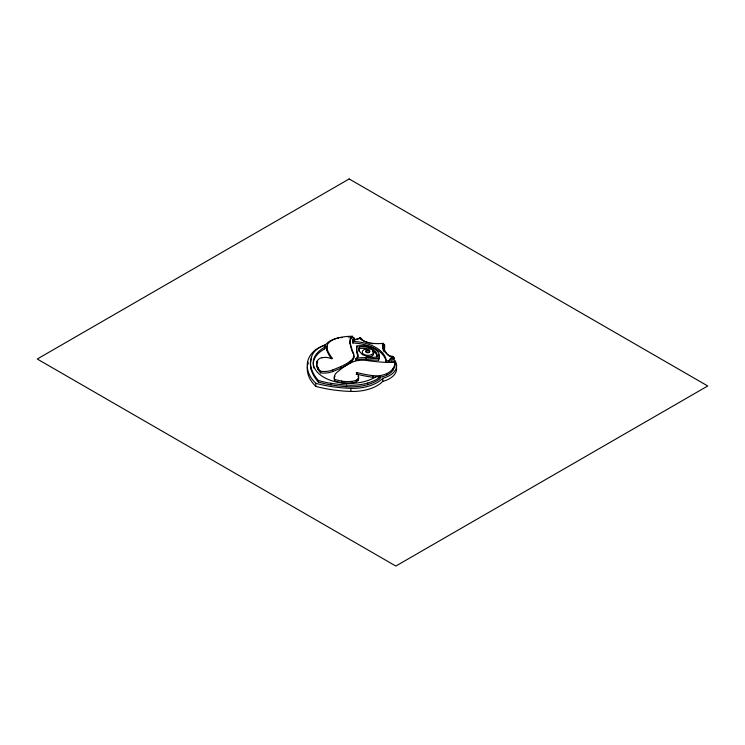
<?xml version="1.0" encoding="UTF-8"?>
<svg xmlns="http://www.w3.org/2000/svg" width="745" height="745" viewBox="0 0 745 745"><rect width="100%" height="100%" fill="white"/><g stroke="black" fill="none" stroke-linecap="round" stroke-linejoin="round"><path stroke-width="1.12" d="M324.801 347.235L325.006 344.861A30.61 17.675 0 0 0 312.099 355.309A53.556 30.927 0 0 0 311.075 367.536L311.075 369.129A71.995 41.562 0 0 0 318.348 382.027A57.16 33.003 0 0 0 330.864 384.886A124.285 71.753 0 0 0 346.49 386.664A36.98 21.354 0 0 0 367.639 384.662A33.525 19.351 0 0 0 380.201 378.479L380.201 376.886L375.955 376.765A36.198 20.897 0 0 1 323.879 377.305A36.198 20.897 0 0 1 324.801 347.235L324.801 348.828A36.198 20.897 0 0 0 313.98 368.198M324.801 348.828L325.006 344.861M395.288 361.046A37.52 21.661 0 0 1 393.025 368.468A20.888 12.06 0 0 1 386.581 373.701A16.427 9.489 0 0 1 372.882 375.629A69.946 40.388 0 0 1 356.92 372.528L356.222 372.956A10.262 5.923 0 0 1 358.205 378.525L358.205 380.118A5.737 3.315 0 0 1 356.352 381.71A10.793 6.23 0 0 1 351.687 382.986A19.687 11.371 0 0 1 341.62 382.651A50.558 29.185 0 0 1 334.626 380.993L334.626 379.401A15.449 8.921 0 0 1 336.805 372.453L342.989 367.518A54.394 31.402 0 0 1 352.143 362.238A16.586 9.573 0 0 1 360.636 360.245A17.48 10.095 0 0 1 366.81 360.496A117.505 67.842 0 0 0 384.644 362.294A28.245 16.306 0 0 0 392.429 362.107A4.451 2.57 0 0 0 395.288 361.046L395.288 362.629A37.52 21.661 0 0 1 393.025 370.06A20.888 12.06 0 0 1 386.581 375.294A16.427 9.489 0 0 1 378.916 377.287M356.222 374.549L356.92 374.12A69.946 40.388 0 0 0 372.882 377.221A16.427 9.489 0 0 0 375.294 377.398M352.357 336.256A4.451 2.57 0 0 0 350.522 337.904A28.245 16.306 0 0 0 350.187 342.402A117.505 67.842 0 0 0 353.298 352.702A17.48 10.095 0 0 1 353.745 356.259A16.586 9.573 0 0 1 350.29 361.167A54.394 31.402 0 0 1 341.135 366.456L332.596 370.023A15.449 8.921 0 0 1 320.564 371.28A50.558 29.185 0 0 1 317.882 367.592L317.435 366.773A19.687 11.371 0 0 1 316.951 361.912L317.202 361.185A10.793 6.23 0 0 1 319.316 358.736A5.737 3.315 0 0 1 321.803 357.721L322.902 357.544A10.262 5.923 0 0 1 331.73 358.811L332.466 358.41A69.946 40.388 0 0 1 327.092 349.191A16.427 9.489 0 0 1 330.435 341.285A20.888 12.06 0 0 1 339.497 337.569A37.52 21.661 0 0 1 352.357 336.256L352.357 337.848A4.451 2.57 0 0 0 350.522 339.497A28.245 16.306 0 0 0 350.187 343.994A117.505 67.842 0 0 0 350.336 344.861M353.745 356.259L353.745 357.851A16.586 9.573 0 0 1 350.29 362.759A54.394 31.402 0 0 1 341.135 368.049L332.596 371.615A15.449 8.921 0 0 1 320.564 372.873A50.558 29.185 0 0 1 317.882 369.175L317.435 368.365A19.687 11.371 0 0 1 316.951 363.504L317.202 361.185L317.202 362.778M358.867 338.612L359.928 338.137A1.611 0.931 0 0 1 361.8 339.208A2.598 1.499 0 0 0 362.005 340.12M358.587 338.724L356.864 339.329M321.803 357.721L322.902 357.544M392.839 356.408L392.839 358A14.937 8.623 0 0 0 389.151 362.266L386.31 362.331A36.142 20.869 0 0 0 352.851 343.007L352.851 341.424A36.142 20.869 0 0 1 386.31 360.738L389.151 360.673A14.937 8.623 0 0 1 392.839 356.408A7.832 4.526 0 0 1 386.962 353.996A59.069 34.102 0 0 1 383.712 349.619A18.867 10.896 0 0 1 383.247 343.343A26.69 15.412 0 0 1 372.239 343.287A19.249 11.11 0 0 1 361.465 339.459A12.954 7.478 0 0 1 360.301 337.597A10.002 5.774 0 0 1 352.711 339.636L352.711 341.229A10.002 5.774 0 0 0 353.437 341.21M352.711 339.636L352.851 343.007M392.27 356.827A3.222 1.863 0 0 1 394.403 357.833A1.294 0.745 0 0 1 394.114 358.699L394.114 361.791A9.257 5.345 0 0 0 392.969 362.536M393.025 368.468L393.025 370.06M389.151 360.673L389.151 362.266M386.581 373.701L386.581 375.294M386.31 360.738L386.31 362.331M382.818 344.05A1.527 0.885 0 0 1 384.597 345.075L384.597 348.166A23.458 13.54 0 0 0 384.215 351.053M383.247 343.343L383.247 344.935A18.867 10.896 0 0 0 382.846 349.154M395.316 362.033A5.588 3.222 0 0 0 395.697 361.921A24.064 13.894 0 0 1 382.809 378.302L382.809 381.393A34.568 19.957 0 0 1 350.904 391.423A96.524 55.726 0 0 1 315.861 386.413A59.367 34.27 0 0 1 307.378 366.568M378.581 358.569L378.581 360.152A50.166 28.962 0 0 1 366.158 359.407A13.699 7.906 0 0 0 355.868 360.375L355.868 358.783A15.831 9.136 0 0 0 358.038 354.601A40.696 23.495 0 0 1 356.864 346.025A17.554 10.132 0 0 1 374.13 348.595A17.554 10.132 0 0 1 378.581 358.569A50.166 28.962 0 0 1 366.158 357.814A13.699 7.906 0 0 0 355.868 358.783M372.882 375.629L372.882 377.221M380.201 376.886A33.525 19.351 0 0 1 367.639 383.07L367.639 384.662M366.158 357.814L366.158 359.407M360.301 337.597L360.301 339.18A12.954 7.478 0 0 0 360.356 339.347M359.351 346.891A15.105 8.716 0 0 1 376.933 357.041A14.555 8.4 0 0 1 359.351 346.891L359.351 348.474A14.555 8.4 0 0 0 359.015 351.323M356.864 346.025L356.864 347.617A40.696 23.495 0 0 0 358.038 356.194M356.92 372.528L356.92 374.12M358.205 378.525A5.737 3.315 0 0 1 356.352 380.118L356.352 381.71M352.208 337.122A2.133 1.229 0 0 1 354.238 338.286L354.238 340.344M356.352 380.118A10.793 6.23 0 0 1 351.687 381.393L351.687 382.986M382.809 378.302A34.568 19.957 0 0 1 350.904 388.331L350.904 391.423M350.522 337.904L350.522 339.497M350.29 361.167L350.29 362.759M350.187 342.402L350.187 343.994M311.075 367.536A71.995 41.562 0 0 0 318.348 380.434A57.16 33.003 0 0 0 330.864 383.293A124.285 71.753 0 0 0 346.49 385.081L346.49 386.664M334.626 379.401A50.558 29.185 0 0 0 341.62 381.067L341.62 382.651M341.135 366.456L341.135 368.049M332.596 370.023L332.596 371.615M330.864 383.293L330.864 384.886M327.092 349.191L327.092 350.783A69.946 40.388 0 0 0 331.301 358.522M320.564 371.28L320.564 372.873M318.348 380.434L318.348 382.027M338.658 337.988A21.205 12.237 0 0 0 325.22 345.326A25.935 14.974 0 0 0 314.632 350.606A43.573 25.162 0 0 0 307.666 361.604A59.367 34.27 0 0 0 315.861 383.33L315.861 386.413M307.666 361.604L307.666 364.696A43.573 25.162 0 0 1 308.188 362.75M383.992 347.291A1.527 0.885 0 0 1 384.597 348.166M394.496 361.064A1.294 0.745 0 0 1 394.114 361.791M396.312 366.596A24.064 13.894 0 0 1 382.809 381.393M350.904 388.331A96.524 55.726 0 0 1 315.861 383.33M394.533 362.219A5.588 3.222 0 0 1 391.181 362.219A9.257 5.345 0 0 1 394.114 358.699M390.38 356.455A4.721 2.729 0 0 1 389.253 355.914M389.067 355.784A22.406 12.935 0 0 1 386.627 353.54A23.458 13.54 0 0 1 384.597 345.075M372.956 343.808A22.024 12.712 0 0 1 370.861 343.408M369.203 342.998A31.672 18.29 0 0 1 365.544 341.825M364.957 341.601A31.672 18.29 0 0 1 362.713 340.633A2.598 1.499 0 0 1 362.387 340.446M356.566 339.422A17.778 10.262 0 0 1 353.437 340.13M352.804 340.055A5.066 2.924 0 0 1 354.238 338.286M340.335 337.718A43.797 25.293 0 0 1 342.29 337.494M348.222 337.113A43.797 25.293 0 0 1 349.219 337.094M311.075 369.129A53.556 30.927 0 0 1 311.056 359.919M311.345 358.904A53.556 30.927 0 0 1 311.689 357.898M378.711 354.825A17.554 10.132 0 0 1 378.581 360.152M357.991 356.557A15.831 9.136 0 0 1 357.824 357.283M356.734 359.397A15.831 9.136 0 0 1 355.868 360.375M392.839 358A7.832 4.526 0 0 1 392.224 357.935M383.247 344.935A26.69 15.412 0 0 1 382.334 345.028M383.424 350.709A18.867 10.896 0 0 1 383.191 350.197M384.178 351.957A59.069 34.102 0 0 1 383.936 351.584M357.972 376.234A10.262 5.923 0 0 1 358.205 380.118M334.626 380.993A15.449 8.921 0 0 1 334.989 376.216M327.092 350.783A16.427 9.489 0 0 1 327.549 345.941M350.169 337.885A37.52 21.661 0 0 1 351.267 337.858M352.934 353.447A117.505 67.842 0 0 1 352.59 352.599M352.264 351.742A117.505 67.842 0 0 1 351.957 350.886M351.668 350.038A117.505 67.842 0 0 1 351.146 348.315M350.914 347.449A117.505 67.842 0 0 1 350.513 345.727M353.53 354.871A17.48 10.095 0 0 1 353.745 357.851M317.314 362.536A10.793 6.23 0 0 1 317.752 361.828M359.351 348.474A15.105 8.716 0 0 1 366.568 348.725M372.761 350.886A15.105 8.716 0 0 1 377.184 357.237M372.584 351.714A5.727 3.306 0 0 1 372.826 355.384A5.727 3.306 0 0 1 367.043 356.92M362.591 354.834A5.727 3.306 0 0 1 362.284 353.13M365.916 351.901A1.946 1.127 0 0 1 367.797 350.485A1.946 1.127 0 0 1 369.678 351.901M369.175 352.404A1.946 1.127 0 0 1 366.112 352.171M351.687 381.393A19.687 11.371 0 0 1 341.62 381.067M367.639 383.07A36.98 21.354 0 0 1 346.49 385.081M349.163 178.949L37.25 359.025L395.837 566.051L707.75 385.975L349.163 178.949M317.882 367.592L317.435 366.773L317.882 369.175L317.882 367.592M364.333 354.629A5.727 3.306 0 0 0 373.608 352.581A5.727 3.306 0 0 0 365.897 348.967A5.727 3.306 0 0 0 364.333 354.629M366.819 352.022A1.946 1.127 0 0 0 369.744 351.053A1.946 1.127 0 0 0 366.819 350.076A1.946 1.127 0 0 0 366.819 352.022"/></g></svg>
